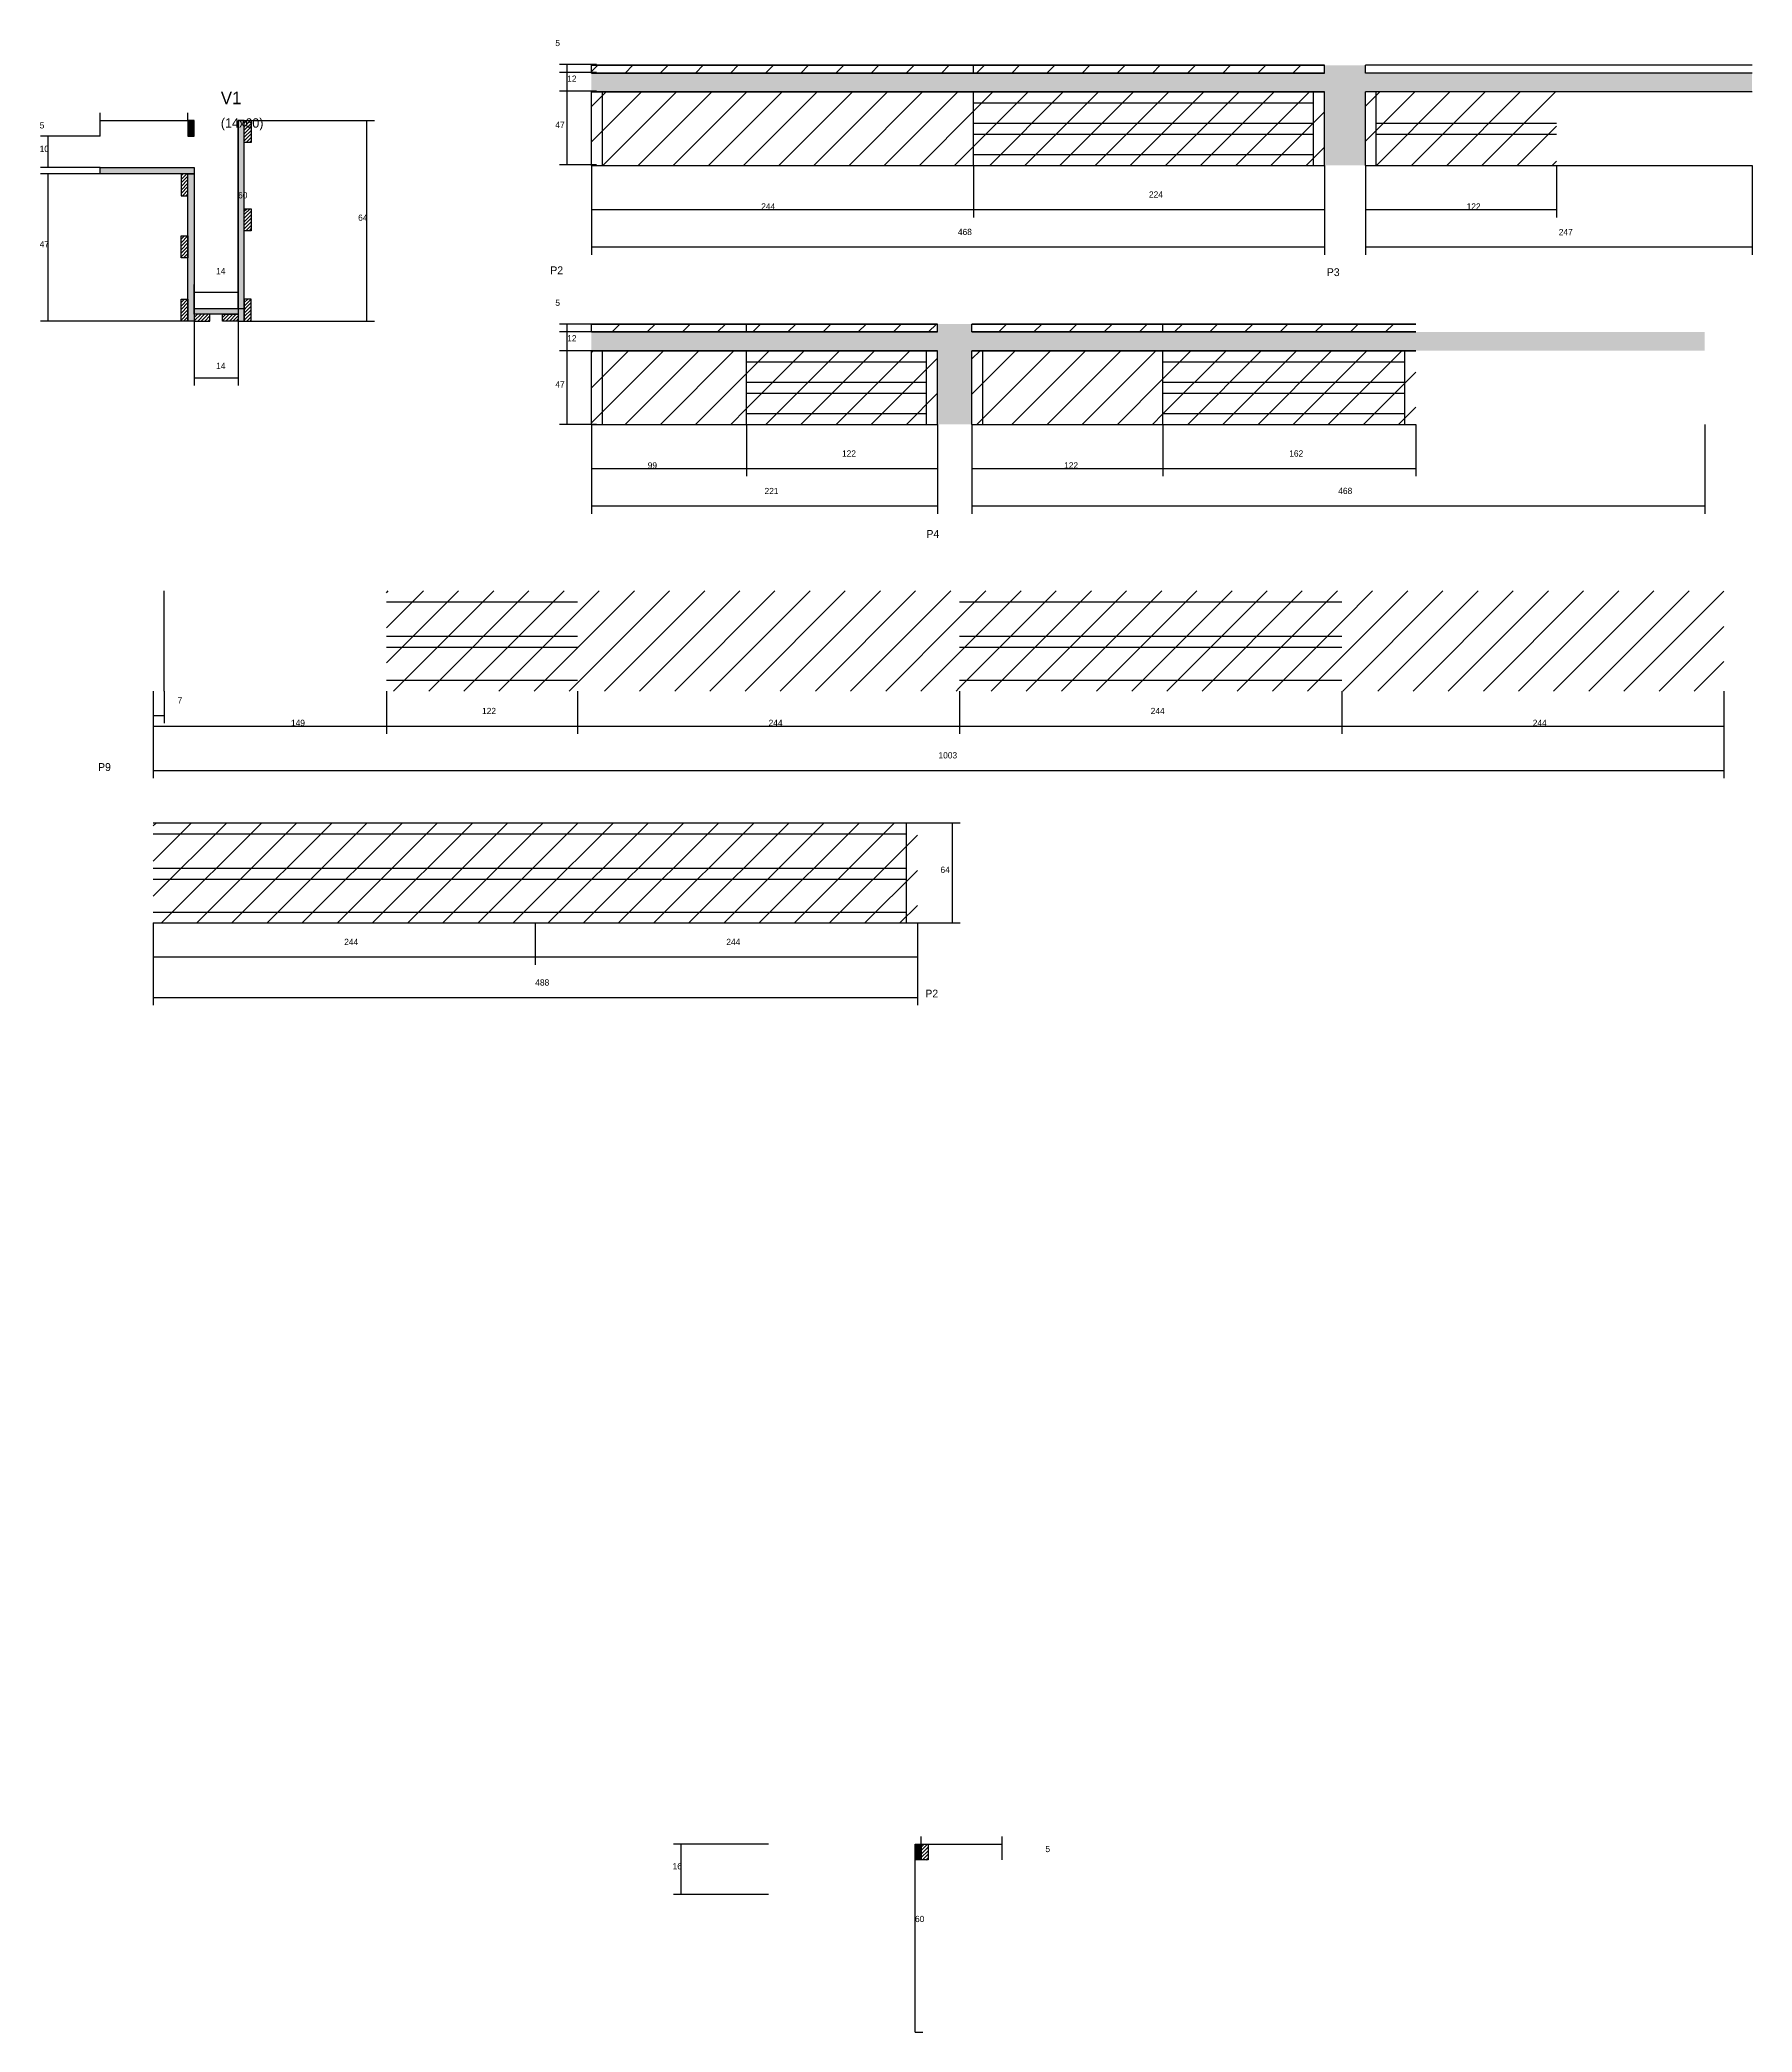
# Model space of a CAD drawing. Header units: metres. Extents: x -9779 to -7572, y 14254 to 15562.
# Drawn here: x -8666 to -7572, y 14254 to 15527 of the extents above; entities that cross this region are included whole.
import ezdxf

# ---------------------------------------------------------------- set-up
doc = ezdxf.new("R2010")
doc.units = ezdxf.units.M
for name, color, linetype in [('COTA', 4, 'Continuous'), ('Cota Seção (2x)', 4, 'Continuous'), ('Hachura', 253, 'Continuous'), ('Madeira', 126, 'Continuous'), ('NOMENCLATURA', 7, 'Continuous'), ('Painéis', 200, 'Continuous'), ('SARR_2.2x7', 40, 'Continuous'), ('Texto Seção', 7, 'Continuous')]:
    doc.layers.add(name, color=color, linetype=linetype)

msp = doc.modelspace()

# ---------------------------------------------------------------- hatches: boundary and pattern name
at = {"layer": 'COTA'}
h = msp.add_hatch(dxfattribs=at)
h.set_pattern_fill('AR-CONC', scale=0.03)
h.paths.add_polyline_path([(-7845.7, 15446.4), (-7819.5, 15446.4), (-7819.5, 15493.4), (-7572.5, 15493.4), (-7572.5, 15505.4), (-7819.5, 15505.4), (-7819.5, 15510.4), (-7845.7, 15510.4), (-7845.7, 15505.4), (-8313.7, 15505.4), (-8313.7, 15493.4), (-7845.7, 15493.4)])
h = msp.add_hatch(dxfattribs=at)
h.set_pattern_fill('AR-CONC', scale=0.03)
h.paths.add_polyline_path([(-8092.7, 15281), (-8070.8, 15281), (-8070.8, 15328), (-7787.3, 15328), (-7602.8, 15328), (-7602.8, 15340), (-7787.3, 15340), (-8070.8, 15340), (-8070.8, 15345), (-8092.7, 15345), (-8092.7, 15340), (-8313.7, 15340), (-8313.7, 15328), (-8092.7, 15328)])
at = {"layer": 'Hachura'}
h = msp.add_hatch(dxfattribs=at)
h.set_pattern_fill('ANSI31', scale=5)
h.paths.add_polyline_path([(-8313.7, 15510.4), (-8313.7, 15505.4), (-8069.7, 15505.4), (-8069.7, 15510.4)])
h = msp.add_hatch(dxfattribs=at)
h.set_pattern_fill('ANSI31', scale=5)
h.paths.add_polyline_path([(-7845.7, 15505.4), (-7845.7, 15510.4), (-8069.7, 15510.4), (-8069.7, 15505.4)])
h = msp.add_hatch(dxfattribs=at)
h.set_pattern_fill('ANSI31', scale=5)
h.paths.add_polyline_path([(-8313.7, 15493.4), (-8313.7, 15446.4), (-8069.7, 15446.4), (-8069.7, 15493.4)])
h = msp.add_hatch(dxfattribs=at)
h.set_pattern_fill('ANSI31', scale=5)
h.paths.add_polyline_path([(-7845.7, 15446.4), (-7845.7, 15493.4), (-8069.7, 15493.4), (-8069.7, 15446.4)])
h = msp.add_hatch(dxfattribs=at)
h.set_pattern_fill('ANSI31', scale=5)
h.paths.add_polyline_path([(-7819.5, 15493.4), (-7819.5, 15446.4), (-7697.5, 15446.4), (-7697.5, 15493.4)])
h = msp.add_hatch(color=8, dxfattribs=at)
h.dxf.hatch_style = 1
h.paths.add_polyline_path([(-8567.4, 15475), (-8571.4, 15475), (-8571.4, 15475), (-8571.4, 15465), (-8571.4, 15465), (-8567.4, 15465), (-8567.4, 15465), (-8567.4, 15475)])
h = msp.add_hatch(color=8, dxfattribs=at)
h.dxf.hatch_style = 1
h.paths.add_polyline_path([(-8535.4, 15475), (-8539.4, 15475), (-8539.4, 15475), (-8539.4, 15347), (-8539.4, 15347), (-8535.4, 15347), (-8535.4, 15347), (-8535.4, 15475)])
h = msp.add_hatch(dxfattribs=at)
h.set_pattern_fill('ANSI31', scale=0.5)
h.paths.add_polyline_path([(-8535.4, 15475), (-8531, 15475), (-8531, 15475), (-8531, 15461), (-8531, 15461), (-8535.4, 15461), (-8535.4, 15461), (-8535.4, 15475)])
h = msp.add_hatch(color=8, dxfattribs=at)
h.dxf.hatch_style = 1
h.paths.add_polyline_path([(-8627.4, 15441), (-8627.4, 15445), (-8627.4, 15445), (-8567.4, 15445), (-8567.4, 15445), (-8567.4, 15441), (-8567.4, 15441), (-8627.4, 15441)])
h = msp.add_hatch(dxfattribs=at)
h.set_pattern_fill('ANSI31', scale=0.5)
h.paths.add_polyline_path([(-8571.4, 15441), (-8575.8, 15441), (-8575.8, 15441), (-8575.8, 15427), (-8575.8, 15427), (-8571.4, 15427), (-8571.4, 15427), (-8571.4, 15441)])
h = msp.add_hatch(color=8, dxfattribs=at)
h.dxf.hatch_style = 1
h.paths.add_polyline_path([(-8571.4, 15441), (-8567.4, 15441), (-8567.4, 15441), (-8567.4, 15347), (-8567.4, 15347), (-8571.4, 15347), (-8571.4, 15347), (-8571.4, 15441)])
h = msp.add_hatch(dxfattribs=at)
h.set_pattern_fill('ANSI31', scale=0.5)
h.paths.add_polyline_path([(-8531, 15404.7), (-8535.4, 15404.7), (-8535.4, 15404.7), (-8535.4, 15418.7), (-8535.4, 15418.7), (-8531, 15418.7), (-8531, 15418.7), (-8531, 15404.7)])
h = msp.add_hatch(dxfattribs=at)
h.set_pattern_fill('ANSI31', scale=0.5)
h.paths.add_polyline_path([(-8571.4, 15387.4), (-8575.8, 15387.4), (-8575.8, 15387.4), (-8575.8, 15401.4), (-8575.8, 15401.4), (-8571.4, 15401.4), (-8571.4, 15401.4), (-8571.4, 15387.4)])
h = msp.add_hatch(dxfattribs=at)
h.set_pattern_fill('ANSI31', scale=0.5)
h.paths.add_polyline_path([(-8571.4, 15347), (-8575.8, 15347), (-8575.8, 15347), (-8575.8, 15361), (-8575.8, 15361), (-8571.4, 15361), (-8571.4, 15361), (-8571.4, 15347)])
h = msp.add_hatch(dxfattribs=at)
h.set_pattern_fill('ANSI31', scale=0.5)
h.paths.add_polyline_path([(-8535.4, 15347), (-8531, 15347), (-8531, 15347), (-8531, 15361), (-8531, 15361), (-8535.4, 15361), (-8535.4, 15361), (-8535.4, 15347)])
h = msp.add_hatch(color=8, dxfattribs=at)
h.dxf.hatch_style = 1
h.paths.add_polyline_path([(-8567.4, 15351.4), (-8567.4, 15355), (-8567.4, 15355), (-8539.4, 15355), (-8539.4, 15355), (-8539.4, 15351.4), (-8539.4, 15351.4), (-8567.4, 15351.4)])
h = msp.add_hatch(dxfattribs=at)
h.set_pattern_fill('ANSI31', scale=0.5)
h.paths.add_polyline_path([(-8557.4, 15347), (-8557.4, 15351.4), (-8557.4, 15351.4), (-8567.4, 15351.4), (-8567.4, 15351.4), (-8567.4, 15347), (-8567.4, 15347), (-8557.4, 15347)])
h = msp.add_hatch(dxfattribs=at)
h.set_pattern_fill('ANSI31', scale=0.5)
h.paths.add_polyline_path([(-8549.4, 15347), (-8549.4, 15351.4), (-8549.4, 15351.4), (-8539.4, 15351.4), (-8539.4, 15351.4), (-8539.4, 15347), (-8539.4, 15347), (-8549.4, 15347)])
h = msp.add_hatch(dxfattribs=at)
h.set_pattern_fill('ANSI31', scale=5)
h.paths.add_polyline_path([(-8214.7, 15340), (-8214.7, 15345), (-8313.7, 15345), (-8313.7, 15340)])
h = msp.add_hatch(dxfattribs=at)
h.set_pattern_fill('ANSI31', scale=5)
h.paths.add_polyline_path([(-8214.7, 15345), (-8214.7, 15340), (-8092.7, 15340), (-8092.7, 15345)])
h = msp.add_hatch(dxfattribs=at)
h.set_pattern_fill('ANSI31', scale=5)
h.paths.add_polyline_path([(-7948.8, 15340), (-7948.8, 15345), (-8070.8, 15345), (-8070.8, 15340)])
h = msp.add_hatch(dxfattribs=at)
h.set_pattern_fill('ANSI31', scale=5)
h.paths.add_polyline_path([(-7787.3, 15340), (-7787.3, 15345), (-7948.8, 15345), (-7948.8, 15340)])
h = msp.add_hatch(dxfattribs=at)
h.set_pattern_fill('ANSI31', scale=5)
h.paths.add_polyline_path([(-8214.7, 15281), (-8214.7, 15328), (-8313.7, 15328), (-8313.7, 15281)])
h = msp.add_hatch(dxfattribs=at)
h.set_pattern_fill('ANSI31', scale=5)
h.paths.add_polyline_path([(-8214.7, 15328), (-8214.7, 15281), (-8092.7, 15281), (-8092.7, 15328)])
h = msp.add_hatch(dxfattribs=at)
h.set_pattern_fill('ANSI31', scale=5)
h.paths.add_polyline_path([(-7948.8, 15281), (-7948.8, 15328), (-8070.8, 15328), (-8070.8, 15281)])
h = msp.add_hatch(dxfattribs=at)
h.set_pattern_fill('ANSI31', scale=5)
h.paths.add_polyline_path([(-7948.8, 15281), (-7787.3, 15281), (-7787.3, 15328), (-7948.8, 15328)])
h = msp.add_hatch(dxfattribs=at)
h.set_pattern_fill('ANSI31', scale=5)
h.paths.add_polyline_path([(-8444.6, 15174.6), (-8444.6, 15110.6), (-8322.6, 15110.6), (-8322.6, 15174.6)])
h = msp.add_hatch(dxfattribs=at)
h.set_pattern_fill('ANSI31', scale=5)
h.paths.add_polyline_path([(-8322.6, 15174.6), (-8322.6, 15110.6), (-8078.6, 15110.6), (-8078.6, 15174.6)])
h = msp.add_hatch(dxfattribs=at)
h.set_pattern_fill('ANSI31', scale=5)
h.paths.add_polyline_path([(-8078.6, 15174.6), (-8078.6, 15110.6), (-7834.6, 15110.6), (-7834.6, 15174.6)])
h = msp.add_hatch(dxfattribs=at)
h.set_pattern_fill('ANSI31', scale=5)
h.paths.add_polyline_path([(-7834.6, 15174.6), (-7834.6, 15110.6), (-7590.6, 15110.6), (-7590.6, 15174.6)])
h = msp.add_hatch(dxfattribs=at)
h.set_pattern_fill('ANSI31', scale=5)
h.paths.add_polyline_path([(-8349.6, 14962.5), (-8349.6, 15026.5), (-8593.6, 15026.5), (-8593.6, 14962.5)])
h = msp.add_hatch(dxfattribs=at)
h.set_pattern_fill('ANSI31', scale=5)
h.paths.add_polyline_path([(-8105.6, 14962.5), (-8105.6, 15026.5), (-8349.6, 15026.5), (-8349.6, 14962.5)])
h = msp.add_hatch(color=8, dxfattribs=at)
h.dxf.hatch_style = 1
h.paths.add_polyline_path([(-8107.1, 14374), (-8103.1, 14374), (-8103.1, 14374), (-8103.1, 14364), (-8103.1, 14364), (-8107.1, 14364), (-8107.1, 14364), (-8107.1, 14374)])
h = msp.add_hatch(dxfattribs=at)
h.set_pattern_fill('ANSI31', scale=0.5)
h.paths.add_polyline_path([(-8103.1, 14374), (-8098.7, 14374), (-8098.7, 14374), (-8098.7, 14364), (-8098.7, 14364), (-8103.1, 14364), (-8103.1, 14364), (-8103.1, 14374)])

# ---------------------------------------------------------------- linework, layer by layer
at = {"layer": 'COTA'}
for p, q in [((-8310.5, 15510.8), (-8334.2, 15510.8)), ((-8310.5, 15505.8), (-8334.2, 15505.8)), ((-8310.5, 15505.8), (-8334.2, 15505.8)), ((-8329.2, 15505.8), (-8329.2, 15510.8)), ((-8329.2, 15493.8), (-8329.2, 15505.8)), ((-8310.5, 15493.8), (-8334.2, 15493.8)), ((-8310.5, 15493.8), (-8334.2, 15493.8)), ((-8329.2, 15446.8), (-8329.2, 15493.8)), ((-8627.4, 15465), (-8627.4, 15480)), ((-8627.4, 15475), (-8571.4, 15475)), ((-8571.4, 15475), (-8571.4, 15480)), ((-8535.4, 15475), (-8452.2, 15475)), ((-8457.2, 15347), (-8457.2, 15475)), ((-8627.4, 15465), (-8665.6, 15465)), ((-8660.6, 15445), (-8660.6, 15465)), ((-8627.4, 15445), (-8665.6, 15445)), ((-8627.4, 15441), (-8665.6, 15441)), ((-8660.6, 15347), (-8660.6, 15441)), ((-8310.5, 15446.8), (-8334.2, 15446.8)), ((-8313.7, 15446.4), (-8313.7, 15413.2)), ((-8313.7, 15446.4), (-8313.7, 15389.3)), ((-8069.7, 15446.4), (-8069.7, 15413.2)), ((-8069.7, 15446.4), (-8069.7, 15413.2)), ((-7845.7, 15446.4), (-7845.7, 15413.2)), ((-7845.7, 15446.4), (-7845.7, 15389.3)), ((-7819.5, 15446.4), (-7819.5, 15413.2)), ((-7819.5, 15446.4), (-7819.5, 15389.3)), ((-7697.5, 15446.4), (-7697.5, 15413.2)), ((-7572.5, 15446.4), (-7572.5, 15389.3)), ((-8313.7, 15418.2), (-8069.7, 15418.2)), ((-8069.7, 15418.2), (-7845.7, 15418.2)), ((-7819.5, 15418.2), (-7697.5, 15418.2)), ((-8313.7, 15394.3), (-7845.7, 15394.3)), ((-7819.5, 15394.3), (-7572.5, 15394.3)), ((-8575.8, 15347), (-8665.6, 15347)), ((-8567.4, 15347), (-8567.4, 15305.8)), ((-8539.4, 15347), (-8539.4, 15305.8)), ((-8531, 15347), (-8452.2, 15347)), ((-8310.5, 15345), (-8334.2, 15345)), ((-8310.5, 15340), (-8334.2, 15340)), ((-8310.5, 15340), (-8334.2, 15340)), ((-8329.2, 15340), (-8329.2, 15345)), ((-8329.2, 15328), (-8329.2, 15340)), ((-8310.5, 15328), (-8334.2, 15328)), ((-8310.5, 15328), (-8334.2, 15328)), ((-8329.2, 15281), (-8329.2, 15328)), ((-8567.4, 15310.8), (-8539.4, 15310.8)), ((-8310.5, 15281), (-8334.2, 15281)), ((-8313.7, 15281), (-8313.7, 15247.8)), ((-8313.7, 15281), (-8313.7, 15223.9)), ((-8214.7, 15281), (-8214.7, 15247.8)), ((-8214.7, 15281), (-8214.7, 15247.8)), ((-8092.7, 15281), (-8092.7, 15247.8)), ((-8092.7, 15281), (-8092.7, 15223.9)), ((-8070.8, 15281), (-8070.8, 15247.8)), ((-8070.8, 15281), (-8070.8, 15223.9)), ((-7948.8, 15281), (-7948.8, 15247.8)), ((-7948.8, 15281), (-7948.8, 15247.8)), ((-7787.3, 15281), (-7787.3, 15247.8)), ((-7602.8, 15281), (-7602.8, 15223.9)), ((-8313.7, 15252.8), (-8214.7, 15252.8)), ((-8214.7, 15252.8), (-8092.7, 15252.8)), ((-8070.8, 15252.8), (-7948.8, 15252.8)), ((-7948.8, 15252.8), (-7787.3, 15252.8)), ((-8313.7, 15228.9), (-8092.7, 15228.9)), ((-8070.8, 15228.9), (-7602.8, 15228.9)), ((-8593.6, 15110.6), (-8593.6, 15083.3)), ((-8593.6, 15110.6), (-8593.6, 15054.9)), ((-8593.6, 15110.6), (-8593.6, 15090.1)), ((-8586.6, 15110.6), (-8586.6, 15090.1)), ((-8444.6, 15110.6), (-8444.6, 15083.3)), ((-8444.6, 15110.6), (-8444.6, 15083.3)), ((-8322.6, 15110.6), (-8322.6, 15083.3)), ((-8322.6, 15110.6), (-8322.6, 15083.3)), ((-8078.6, 15110.6), (-8078.6, 15083.3)), ((-8078.6, 15110.6), (-8078.6, 15083.3)), ((-7834.6, 15110.6), (-7834.6, 15083.3)), ((-7834.6, 15110.6), (-7834.6, 15083.3)), ((-7590.6, 15110.6), (-7590.6, 15083.3)), ((-7590.6, 15110.6), (-7590.6, 15054.9)), ((-8593.6, 15095.1), (-8586.6, 15095.1)), ((-8593.6, 15088.3), (-8444.6, 15088.3)), ((-8444.6, 15088.3), (-8322.6, 15088.3)), ((-8322.6, 15088.3), (-8078.6, 15088.3)), ((-8078.6, 15088.3), (-7834.6, 15088.3)), ((-7834.6, 15088.3), (-7590.6, 15088.3)), ((-8593.6, 15059.9), (-7590.6, 15059.9)), ((-8105.6, 15026.5), (-8078.2, 15026.5)), ((-8083.2, 14962.5), (-8083.2, 15026.5)), ((-8593.6, 14962.5), (-8593.6, 14935.8)), ((-8593.6, 14962.5), (-8593.6, 14909.9)), ((-8349.6, 14962.5), (-8349.6, 14935.8)), ((-8349.6, 14962.5), (-8349.6, 14935.8)), ((-8105.6, 14962.5), (-8105.6, 14935.8)), ((-8105.6, 14962.5), (-8078.2, 14962.5)), ((-8105.6, 14962.5), (-8105.6, 14909.9)), ((-8593.6, 14940.8), (-8349.6, 14940.8)), ((-8349.6, 14940.8), (-8105.6, 14940.8)), ((-8593.6, 14914.9), (-8105.6, 14914.9)), ((-8200.7, 14374), (-8261.4, 14374)), ((-8256.4, 14342), (-8256.4, 14374)), ((-8103.1, 14374), (-8103.1, 14379)), ((-8103.1, 14374), (-8051.5, 14374)), ((-8051.5, 14364), (-8051.5, 14379)), ((-8200.7, 14342), (-8261.4, 14342))]:
    msp.add_line(p, q, dxfattribs=at)
at = {"layer": 'Cota Seção (2x)'}
for p, q in [((-8539.4, 15355), (-8539.4, 15475)), ((-8539.4, 15475), (-8534.4, 15475)), ((-8567.4, 15355), (-8567.4, 15370.4)), ((-8567.4, 15365.4), (-8539.4, 15365.4)), ((-8539.4, 15355), (-8539.4, 15370.4)), ((-8539.4, 15355), (-8534.4, 15355)), ((-8107.1, 14254), (-8107.1, 14374)), ((-8107.1, 14374), (-8102.1, 14374)), ((-8107.1, 14254), (-8102.1, 14254))]:
    msp.add_line(p, q, dxfattribs=at)
at = {"layer": 'Madeira'}
for points in [[(-8535.4, 15475), (-8531, 15475), (-8531, 15461), (-8535.4, 15461)], [(-8571.4, 15441), (-8575.8, 15441), (-8575.8, 15427), (-8571.4, 15427)], [(-8531, 15404.7), (-8535.4, 15404.7), (-8535.4, 15418.7), (-8531, 15418.7)], [(-8571.4, 15387.4), (-8575.8, 15387.4), (-8575.8, 15401.4), (-8571.4, 15401.4)], [(-8571.4, 15347), (-8575.8, 15347), (-8575.8, 15361), (-8571.4, 15361)], [(-8535.4, 15347), (-8531, 15347), (-8531, 15361), (-8535.4, 15361)], [(-8557.4, 15347), (-8557.4, 15351.4), (-8567.4, 15351.4), (-8567.4, 15347)], [(-8549.4, 15347), (-8549.4, 15351.4), (-8539.4, 15351.4), (-8539.4, 15347)], [(-8103.1, 14374), (-8098.7, 14374), (-8098.7, 14364), (-8103.1, 14364)]]:
    msp.add_lwpolyline(points, close=True, dxfattribs=at)
at = {"layer": 'Painéis'}
for p, q in [((-8313.7, 15510.4), (-7845.7, 15510.4)), ((-8313.7, 15505.4), (-8313.7, 15510.4)), ((-8313.7, 15505.4), (-7845.7, 15505.4)), ((-8069.7, 15505.4), (-8069.7, 15510.4)), ((-7845.7, 15505.4), (-7845.7, 15510.4)), ((-7819.5, 15505.4), (-7819.5, 15510.4)), ((-8313.7, 15493.4), (-7845.7, 15493.4)), ((-8313.7, 15446.4), (-8313.7, 15493.4)), ((-8069.7, 15446.4), (-8069.7, 15493.4)), ((-7845.7, 15446.4), (-7845.7, 15493.4)), ((-7819.5, 15446.4), (-7819.5, 15493.4)), ((-8627.4, 15445), (-8567.4, 15445)), ((-8313.7, 15446.4), (-7845.7, 15446.4)), ((-8567.4, 15355), (-8539.4, 15355)), ((-8313.7, 15345), (-8092.7, 15345)), ((-8313.7, 15340), (-8313.7, 15345)), ((-8313.7, 15340), (-8092.7, 15340)), ((-8214.7, 15340), (-8214.7, 15345)), ((-8092.7, 15340), (-8092.7, 15345)), ((-8070.8, 15345), (-7787.3, 15345)), ((-8070.8, 15340), (-8070.8, 15345)), ((-8070.8, 15340), (-7787.3, 15340)), ((-7948.8, 15340), (-7948.8, 15345)), ((-8313.7, 15328), (-8092.7, 15328)), ((-8313.7, 15281), (-8313.7, 15328)), ((-8214.7, 15281), (-8214.7, 15328)), ((-8092.7, 15281), (-8092.7, 15328)), ((-8070.8, 15328), (-7787.3, 15328)), ((-8070.8, 15281), (-8070.8, 15328)), ((-7948.8, 15281), (-7948.8, 15328)), ((-8313.7, 15281), (-8092.7, 15281)), ((-8070.8, 15281), (-7787.3, 15281)), ((-8593.6, 15026.5), (-8105.6, 15026.5)), ((-8593.6, 14962.5), (-8105.6, 14962.5))]:
    msp.add_line(p, q, dxfattribs=at)
for points in [[(-7845.7, 15510.4), (-8313.7, 15510.4)], [(-7845.7, 15505.4), (-8313.7, 15505.4)], [(-7572.5, 15510.4), (-7819.5, 15510.4)], [(-7572.5, 15505.4), (-7819.5, 15505.4)], [(-7845.7, 15493.4), (-8313.7, 15493.4)], [(-7572.5, 15493.4), (-7819.5, 15493.4)], [(-8313.7, 15446.4), (-7845.7, 15446.4)], [(-7819.5, 15446.4), (-7572.5, 15446.4)], [(-8092.7, 15345), (-8313.7, 15345)], [(-8092.7, 15340), (-8313.7, 15340)], [(-7787.3, 15345), (-8070.8, 15345)], [(-7787.3, 15340), (-8070.8, 15340)], [(-8092.7, 15328), (-8313.7, 15328)], [(-7787.3, 15328), (-8070.8, 15328)], [(-8313.7, 15281), (-8092.7, 15281)], [(-8070.8, 15281), (-7787.3, 15281)]]:
    msp.add_lwpolyline(points, dxfattribs=at)
for points in [[(-8567.4, 15475), (-8571.4, 15475), (-8571.4, 15465), (-8567.4, 15465)], [(-8535.4, 15475), (-8539.4, 15475), (-8539.4, 15347), (-8535.4, 15347)], [(-8627.4, 15441), (-8627.4, 15445), (-8567.4, 15445), (-8567.4, 15441)], [(-8571.4, 15441), (-8567.4, 15441), (-8567.4, 15347), (-8571.4, 15347)], [(-8567.4, 15351.4), (-8567.4, 15355), (-8539.4, 15355), (-8539.4, 15351.4)], [(-8107.1, 14374), (-8103.1, 14374), (-8103.1, 14364), (-8107.1, 14364)]]:
    msp.add_lwpolyline(points, close=True, dxfattribs=at)
at = {"layer": 'SARR_2.2x7'}
for p, q in [((-8306.7, 15446.4), (-8306.7, 15493.4)), ((-7852.7, 15446.4), (-7852.7, 15493.4)), ((-7812.5, 15446.4), (-7812.5, 15493.4)), ((-8069.7, 15486.4), (-7852.7, 15486.4)), ((-8069.7, 15473.4), (-7852.7, 15473.4)), ((-8069.7, 15466.4), (-7852.7, 15466.4)), ((-7812.5, 15473.4), (-7697.5, 15473.4)), ((-7812.5, 15466.4), (-7697.5, 15466.4)), ((-8069.7, 15453.4), (-7852.7, 15453.4)), ((-8306.7, 15281), (-8306.7, 15328)), ((-8099.7, 15281), (-8099.7, 15328)), ((-8063.8, 15281), (-8063.8, 15328)), ((-7794.3, 15281), (-7794.3, 15328)), ((-8214.7, 15321), (-8099.7, 15321)), ((-7948.8, 15321), (-7794.3, 15321)), ((-8214.7, 15308), (-8099.7, 15308)), ((-8214.7, 15301), (-8099.7, 15301)), ((-7948.8, 15308), (-7794.3, 15308)), ((-7948.8, 15301), (-7794.3, 15301)), ((-8214.7, 15288), (-8099.7, 15288)), ((-7948.8, 15288), (-7794.3, 15288)), ((-8586.6, 15110.6), (-8586.6, 15174.6)), ((-8444.6, 15167.6), (-8322.6, 15167.6)), ((-8078.6, 15167.6), (-7834.6, 15167.6)), ((-8444.6, 15145.6), (-8322.6, 15145.6)), ((-8078.6, 15145.6), (-7834.6, 15145.6)), ((-8444.6, 15138.6), (-8322.6, 15138.6)), ((-8078.6, 15138.6), (-7834.6, 15138.6)), ((-8444.6, 15117.6), (-8322.6, 15117.6)), ((-8078.6, 15117.6), (-7834.6, 15117.6)), ((-8593.6, 15019.5), (-8349.6, 15019.5)), ((-8349.6, 15019.5), (-8112.6, 15019.5)), ((-8112.6, 14962.5), (-8112.6, 15026.5)), ((-8593.6, 14997.5), (-8349.6, 14997.5)), ((-8349.6, 14997.5), (-8112.6, 14997.5)), ((-8593.6, 14990.5), (-8349.6, 14990.5)), ((-8349.6, 14990.5), (-8112.6, 14990.5)), ((-8593.6, 14969.5), (-8349.6, 14969.5)), ((-8349.6, 14969.5), (-8112.6, 14969.5))]:
    msp.add_line(p, q, dxfattribs=at)

# ---------------------------------------------------------------- texts
at = {"layer": 'COTA'}
for s, p in [('5', (-8336.8, 15522.6)), ('12', (-8329.2, 15499.8)), ('5', (-8666.1, 15470)), ('47', (-8336.8, 15470.3)), ('10', (-8666.1, 15455)), ('224', (-7957.7, 15425.8)), ('64', (-8462.7, 15411)), ('244', (-8205.3, 15418.2)), ('122', (-7754.8, 15418.2)), ('468', (-8079.7, 15401.9)), ('247', (-7696, 15401.8)), ('47', (-8666.1, 15394)), ('5', (-8336.8, 15356.7)), ('12', (-8329.2, 15334)), ('14', (-8553.4, 15316.3)), ('47', (-8336.8, 15304.5)), ('122', (-8153.7, 15260.4)), ('162', (-7868.1, 15260.4)), ('99', (-8277.8, 15252.8)), ('122', (-8011.9, 15252.8)), ('221', (-8203.2, 15236.4)), ('468', (-7836.8, 15236.5)), ('7', (-8578, 15102.7)), ('122', (-8383.6, 15095.9)), ('244', (-7956.6, 15095.9)), ('149', (-8505.6, 15088.3)), ('244', (-8200.6, 15088.3)), ('244', (-7712.6, 15088.3)), ('1003', (-8092.1, 15067.6)), ('64', (-8090.8, 14994.5)), ('244', (-8471.6, 14948.4)), ('244', (-8227.6, 14948.4)), ('488', (-8349.6, 14922.5)), ('5', (-8023.8, 14369)), ('16', (-8261.9, 14358))]:
    msp.add_text(s, height=4, dxfattribs=at).set_placement(p)
at = {"layer": 'Cota Seção (2x)'}
for s, p in [('60', (-8539.4, 15425.3)), ('14', (-8553.4, 15376.9)), ('60', (-8107.1, 14324.3))]:
    msp.add_text(s, height=4, dxfattribs=at).set_placement(p)
at = {"layer": 'NOMENCLATURA'}
for s, p in [('P2', (-8340, 15376.9)), ('P3', (-7844.1, 15375.7)), ('P4', (-8099.8, 15208.5)), ('P9', (-8628.8, 15059.6)), ('P2', (-8100.5, 14914.9))]:
    msp.add_text(s, height=5, dxfattribs=at).set_placement(p)
at = {"layer": 'Texto Seção'}
for s, height, p in [('V1', 8, (-8550.4, 15485.5)), ('(14x60)', 6, (-8550.4, 15470.5))]:
    msp.add_text(s, height=height, dxfattribs=at).set_placement(p)

doc.saveas('drawing.dxf')
